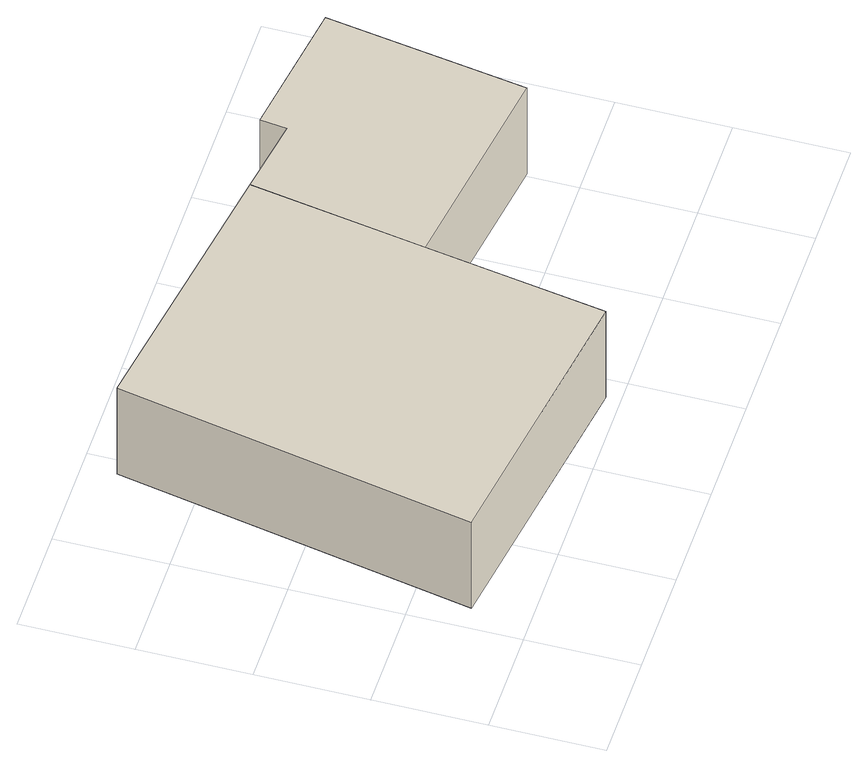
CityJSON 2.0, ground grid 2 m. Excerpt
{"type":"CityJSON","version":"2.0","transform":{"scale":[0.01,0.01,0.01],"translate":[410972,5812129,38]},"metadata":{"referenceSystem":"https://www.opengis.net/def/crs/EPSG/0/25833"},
"CityObjects":{
"building1":{"type":"Building","attributes":{"Gemeindeschluessel":"11000009","function":"31001_2000"},"address":[{"country":"Germany","locality":"Berlin","thoroughfareNumber":"3 (3)","thoroughfareName":"Alter Fischerweg"}],"children":["building1-1","building1-2"]},
"building1-1":{"type":"BuildingPart","attributes":{"BezugspunktDach":"2200","measuredHeight":2.03,"storeysAboveGround":1},"parents":["building1"],"geometry":[{"type":"Solid","lod":"1","boundaries":[[[[0,1,2,3,4,5]],[[6,7,8,9,10,11]],[[6,11,5,4]],[[7,6,4,3]],[[8,7,3,2]],[[10,9,1,0]],[[11,10,0,5]],[[9,8,2,1]]]]}]},
"building1-2":{"type":"BuildingPart","attributes":{"BezugspunktDach":"2200","measuredHeight":2.03,"storeysAboveGround":1},"parents":["building1"],"geometry":[{"type":"Solid","lod":"1","boundaries":[[[[12,13,14,15,2,1]],[[8,16,17,18,19,9]],[[16,8,2,15]],[[17,16,15,14]],[[18,17,14,13]],[[19,18,13,12]],[[9,19,12,1]],[[9,1,2,8]]]]}]}
},
"vertices":[
[561,27,243],[616,349,243],[670,663,243],[369,710,243],[171,741,243],[45,102,243],[171,741,40],[369,710,40],[670,663,40],[616,349,40],[561,27,40],[45,102,40],
[1006,292,243],[1065,652,243],[814,689,243],[808,641,243],[808,641,40],[814,689,40],[1065,652,40],[1006,292,40]
]}
